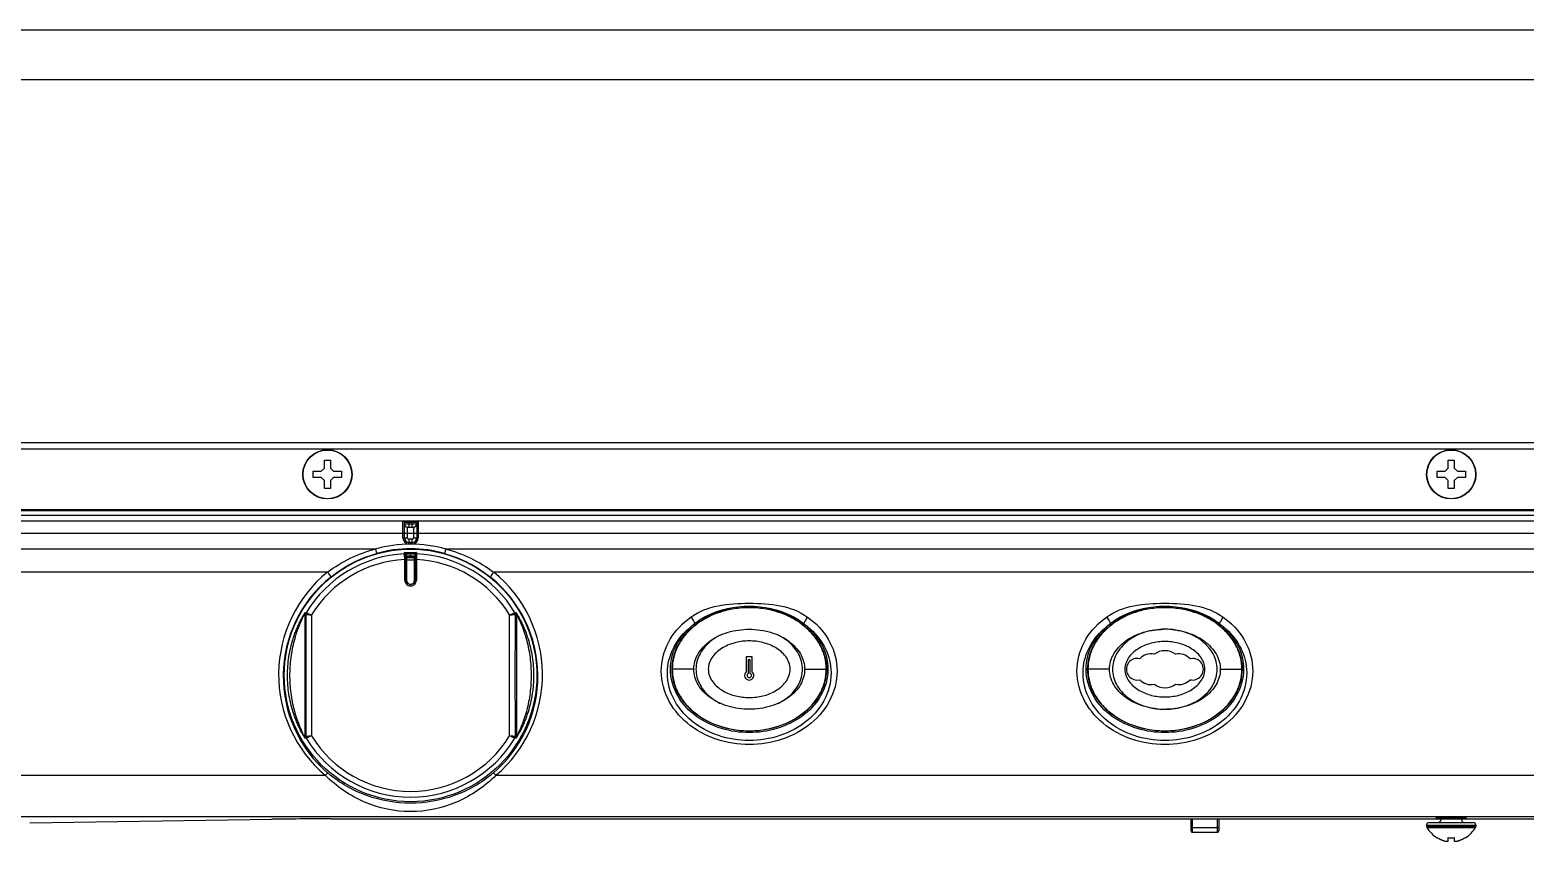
# Model space of a CAD drawing. Header units: millimetres. Extents: x 333 to 5627, y 435 to 3897.
# Drawn here: x 3347.3 to 3590.1, y 1974.1 to 2105.9 of the extents above; entities that cross this region are included whole.
import ezdxf

# ---------------------------------------------------------------- set-up
doc = ezdxf.new("R2010")
doc.units = ezdxf.units.MM
doc.header["$LTSCALE"] = 330
doc.layers.get('0').update_dxf_attribs({"linetype": 'CONTINUOUS'})
for name, color, linetype in [('02___PRT_ALL_AXES', 7, 'CONTINUOUS'), ('ASSI', 7, 'CONTINUOUS'), ('GEOM', 7, 'CONTINUOUS')]:
    doc.layers.add(name, color=color, linetype=linetype)

msp = doc.modelspace()

# ---------------------------------------------------------------- linework, layer by layer
at = {"color": 2, "linetype": 'Continuous'}
msp.add_line((3328.09, 2105.89), (3828.09, 2105.89), dxfattribs=at)
at = {"color": 7, "linetype": 'Continuous'}
for p, q in [((3266.97, 2097.85), (3889.21, 2097.85)), ((3181.09, 2037.85), (3975.09, 2037.85)), ((3395.09, 2034.7), (3395.09, 2036)), ((3395.09, 2036), (3396.09, 2036)), ((3396.09, 2036), (3396.09, 2034.7)), ((3577.59, 2036), (3578.59, 2036)), ((3577.59, 2034.7), (3577.59, 2036)), ((3578.59, 2036), (3578.59, 2034.7)), ((3393.29, 2033.2), (3393.29, 2034.2)), ((3393.29, 2034.2), (3394.59, 2034.2)), ((3394.59, 2033.2), (3393.29, 2033.2)), ((3394.59, 2034.2), (3395.09, 2034.7)), ((3395.09, 2032.7), (3394.59, 2033.2)), ((3395.09, 2031.4), (3395.09, 2032.7)), ((3396.09, 2034.7), (3396.59, 2034.2)), ((3396.59, 2033.2), (3396.09, 2032.7)), ((3396.09, 2032.7), (3396.09, 2031.4)), ((3396.59, 2034.2), (3397.89, 2034.2)), ((3397.89, 2033.2), (3396.59, 2033.2)), ((3397.89, 2034.2), (3397.89, 2033.2)), ((3575.79, 2034.2), (3577.09, 2034.2)), ((3575.79, 2033.2), (3575.79, 2034.2)), ((3577.09, 2033.2), (3575.79, 2033.2)), ((3577.09, 2034.2), (3577.59, 2034.7)), ((3577.59, 2032.7), (3577.09, 2033.2)), ((3577.59, 2031.4), (3577.59, 2032.7)), ((3578.59, 2034.7), (3579.09, 2034.2)), ((3579.09, 2033.2), (3578.59, 2032.7)), ((3578.59, 2032.7), (3578.59, 2031.4)), ((3579.09, 2034.2), (3580.39, 2034.2)), ((3580.39, 2033.2), (3579.09, 2033.2)), ((3580.39, 2034.2), (3580.39, 2033.2)), ((3396.09, 2031.4), (3395.09, 2031.4)), ((3578.59, 2031.4), (3577.59, 2031.4)), ((3189.09, 2027.85), (3967.09, 2027.85)), ((3184.09, 2027.05), (3972.09, 2027.05)), ((3408.34, 2016.51), (3408.34, 2020.79)), ((3409.84, 2020.79), (3409.84, 2016.53)), ((3409.1, 2015.79), (3409.08, 2015.79)), ((3536.16, 2003.8), (3535.67, 2003.75)), ((3527.02, 2000.3), (3527.5, 2000.35)), ((3347.27, 1977.11), (3386.58, 1977.68)), ((3396.22, 1977.75), (3576.49, 1977.75)), ((3579.69, 1977.75), (3876.49, 1977.75)), ((3575.79, 1974.67), (3575.79, 1974.7)), ((3577.59, 1974.15), (3577.59, 1974.7)), ((3578.59, 1974.7), (3578.59, 1974.15)), ((3580.39, 1974.7), (3580.39, 1974.67))]:
    msp.add_line(p, q, dxfattribs=at)
at = {"color": 9, "linetype": 'Continuous'}
for p, q in [((3181.09, 2038.85), (3975.09, 2038.85)), ((3967.09, 2027.95), (3189.09, 2027.95)), ((3408.13, 2020.79), (3408.13, 2020.99)), ((3408.14, 2019.87), (3408.13, 2020.79)), ((3408.44, 2020.32), (3408.44, 2020.12)), ((3409.08, 2020.34), (3409.08, 2021.03)), ((3409.08, 2020.83), (3409.1, 2020.83)), ((3409.1, 2020.44), (3409.08, 2020.44)), ((3409.1, 2020.34), (3409.08, 2020.34)), ((3409.1, 2021.03), (3409.1, 2020.44)), ((3409.1, 2020.44), (3409.1, 2020.34)), ((3409.73, 2020.12), (3409.73, 2020.32)), ((3410.05, 2020.79), (3410.04, 2019.87)), ((3410.05, 2020.99), (3410.05, 2020.79)), ((3408.14, 2016.54), (3408.14, 2019.87)), ((3408.44, 2020.12), (3408.44, 2019.74)), ((3408.44, 2019.74), (3408.44, 2016.5)), ((3409.74, 2019.74), (3409.73, 2020.12)), ((3409.74, 2016.5), (3409.74, 2019.74)), ((3410.04, 2019.87), (3410.04, 2016.54)), ((3409.08, 2015.86), (3409.1, 2015.86)), ((3409.08, 2015.79), (3409.08, 2015.86)), ((3409.08, 2015.6), (3409.08, 2015.79)), ((3409.1, 2015.79), (3409.1, 2015.86)), ((3409.1, 2015.6), (3409.1, 2015.79)), ((3391.91, 2011.01), (3391.91, 1991.09)), ((3391.91, 2011.01), (3392.07, 2010.97)), ((3391.98, 2011.27), (3392.14, 2011.22)), ((3426.04, 2011.22), (3426.19, 2011.27)), ((3426.11, 2010.97), (3426.27, 2011.01)), ((3426.27, 2011.01), (3426.27, 1991.09)), ((3455.09, 2002.05), (3451.59, 2002.05)), ((3473.09, 2002.05), (3476.59, 2002.05)), ((3522.59, 2002.05), (3519.09, 2002.05)), ((3540.59, 2002.05), (3544.09, 2002.05)), ((3392.07, 1991.13), (3391.91, 1991.09)), ((3426.27, 1991.09), (3426.11, 1991.13)), ((3392.14, 1990.87), (3391.98, 1990.83)), ((3426.19, 1990.83), (3426.04, 1990.87)), ((3282.4, 1978.12), (3873.78, 1978.12))]:
    msp.add_line(p, q, dxfattribs=at)
at = {"color": 7, "linetype": 'Continuous'}
for points in [[(3409.08, 2015.79), (3408.97, 2015.8), (3408.79, 2015.85), (3408.63, 2015.94), (3408.5, 2016.07), (3408.4, 2016.23), (3408.35, 2016.41), (3408.34, 2016.53)], [(3409.84, 2016.53), (3409.83, 2016.42), (3409.78, 2016.24), (3409.68, 2016.08), (3409.55, 2015.95), (3409.39, 2015.85), (3409.22, 2015.8), (3409.1, 2015.79)]]:
    msp.add_lwpolyline(points, dxfattribs=at)
at = {"color": 9, "linetype": 'Continuous'}
for centre, radius, start, end in [((3409.09, 2001.05), 19.77, 92.7827, 149.0185), ((3408.14, 2020.79), 0.2, 0.0047, 92.7584), ((3408.44, 2020.42), 0.1, 179.9861, 272.0807), ((3409.09, 2001.05), 19.98, 89.971, 90.029), ((3409.74, 2020.42), 0.1, 267.9193, 0.0139), ((3410.04, 2020.79), 0.2, 87.2416, 179.9953), ((3409.09, 2001.05), 19.77, 30.9815, 87.2173), ((3409.09, 2001.05), 18.84, 92.892, 148.5983), ((3408.44, 2020.22), 0.1, 179.9861, 272.0807), ((3409.09, 2002.14), 17.99, 87.9406, 92.0594), ((3409.09, 2002.16), 17.59, 87.882, 92.118), ((3409.74, 2020.22), 0.1, 267.9193, 0.0139), ((3409.09, 2001.05), 18.84, 31.4017, 87.108), ((3409.08, 2016.54), 0.94, 180.068, 270.071), ((3409.08, 2016.5), 0.64, 180.037, 270.0364), ((3409.09, 2001.05), 14.56, 89.9606, 90.0394), ((3409.1, 2016.54), 0.94, 269.929, 359.932), ((3409.1, 2016.5), 0.64, 269.9636, 359.963), ((3409.09, 2001.05), 18.84, 211.4017, 328.5983), ((3409.09, 2001.05), 19.77, 210.9815, 329.0185)]:
    msp.add_arc(centre, radius, start, end, dxfattribs=at)
at = {"color": 7, "linetype": 'Continuous'}
for centre, radius, start, end in [((3531.59, 1996.14), 12.41, 83.9357, 89.22), ((3531.61, 1996.3), 12.24, 83.0956, 83.9281), ((3527.09, 2002.05), 1.75, 76.2259, 267.8089), ((3529.34, 2002.05), 2.5, 78.138, 137.1666), ((3531.59, 2002.05), 3, 54.6406, 125.3594), ((3533.84, 2002.05), 2.5, 42.8334, 101.862), ((3536.09, 2002.05), 1.75, 256.2259, 87.8089), ((3529.34, 2002.05), 2.5, 222.8334, 281.862), ((3531.59, 2002.05), 3, 234.6406, 305.3594), ((3533.84, 2002.05), 2.5, 258.138, 317.1666), ((3531.57, 2007.79), 12.24, 263.0956, 263.9281), ((3531.59, 2007.96), 12.41, 263.9357, 269.22), ((3578.29, 1978.77), 4.8, 210.3012, 238.6273), ((3578.27, 1978.75), 4.75, 238.4659, 241.0313), ((3578.27, 1978.75), 4.75, 241.0316, 241.9926), ((3578.27, 1978.75), 4.75, 241.9926, 243.3187), ((3578.27, 1978.75), 4.74, 243.3188, 244.4598), ((3578.27, 1978.74), 4.74, 244.4598, 245.4278), ((3578.27, 1978.74), 4.73, 245.4278, 246.6825), ((3578.26, 1978.73), 4.73, 246.6826, 247.4526), ((3578.26, 1978.73), 4.72, 247.4524, 248.9975), ((3578.26, 1978.72), 4.72, 248.9977, 249.4819), ((3578.25, 1978.71), 4.7, 249.4813, 251.5344), ((3578.25, 1978.69), 4.68, 251.535, 252.6227), ((3578.24, 1978.67), 4.67, 252.6228, 253.6051), ((3578.23, 1978.64), 4.64, 253.6036, 255.6824), ((3577.34, 1976.14), 2.01, 262.7259, 264.7415), ((3577.34, 1976.12), 1.98, 264.7442, 265.3991), ((3577.34, 1976.11), 1.97, 265.3984, 266.7833), ((3577.34, 1976.1), 1.96, 266.7841, 267.6235), ((3577.34, 1976.09), 1.96, 267.6234, 268.8455), ((3577.34, 1976.09), 1.95, 268.8459, 270.9258), ((3577.34, 1976.09), 1.95, 270.9261, 271.9964), ((3577.34, 1976.1), 1.96, 271.9964, 273.0228), ((3577.34, 1976.11), 1.97, 273.0233, 274.286), ((3577.34, 1976.12), 1.98, 274.2856, 275.1372), ((3577.33, 1976.14), 2.01, 275.1401, 277.2744), ((3578.09, 1978.46), 3.79, 262.4006, 267.4511), ((3578.09, 1978.44), 3.77, 267.455, 270), ((3578.09, 1978.44), 3.77, 270, 272.545), ((3578.09, 1978.46), 3.79, 272.5489, 277.5994), ((3578.84, 1976.14), 2.01, 262.7256, 264.8598), ((3578.84, 1976.12), 1.98, 264.8627, 265.7144), ((3578.84, 1976.11), 1.97, 265.714, 266.9766), ((3578.84, 1976.09), 1.96, 266.9771, 268.0037), ((3578.84, 1976.09), 1.95, 268.0037, 269.0738), ((3578.84, 1976.09), 1.95, 269.0741, 270.1995), ((3578.84, 1976.09), 1.95, 270.1995, 271.1541), ((3578.84, 1976.09), 1.95, 271.1545, 272.3767), ((3578.84, 1976.1), 1.96, 272.3765, 273.2159), ((3578.84, 1976.11), 1.97, 273.2167, 274.6016), ((3578.84, 1976.12), 1.98, 274.6009, 275.2558), ((3578.83, 1976.14), 2.01, 275.2585, 277.2741), ((3577.94, 1978.64), 4.64, 284.3176, 286.3964), ((3577.93, 1978.67), 4.67, 286.3949, 287.3772), ((3577.93, 1978.69), 4.68, 287.3773, 288.465), ((3577.92, 1978.71), 4.7, 288.4656, 290.5187), ((3577.92, 1978.72), 4.72, 290.5181, 291.0023), ((3577.92, 1978.73), 4.72, 291.0025, 292.5476), ((3577.91, 1978.73), 4.73, 292.5474, 293.3174), ((3577.91, 1978.74), 4.73, 293.3175, 294.5722), ((3577.91, 1978.74), 4.74, 294.5722, 295.5402), ((3577.91, 1978.75), 4.74, 295.5402, 296.6812), ((3577.91, 1978.75), 4.75, 296.6813, 298.0074), ((3577.9, 1978.75), 4.75, 298.0074, 298.9684), ((3577.9, 1978.75), 4.75, 298.9687, 301.5341), ((3577.89, 1978.77), 4.8, 301.3727, 329.6988)]:
    msp.add_arc(centre, radius, start, end, dxfattribs=at)
msp.add_ellipse((3396.22, 1977.48), major_axis=(15, 0), ratio=0.017455, start_param=1.570796, end_param=2.268928, dxfattribs=at)
at = {"color": 9, "linetype": 'Continuous'}
for points, knots in [([(3408.13, 2020.99), (3408.13, 2021), (3408.17, 2020.99), (3408.21, 2021), (3408.3, 2021.01), (3408.42, 2021.02), (3408.56, 2021.02), (3408.78, 2021.03), (3408.96, 2021.03), (3409.08, 2021.03)], [0, 0, 0, 0, 0.019845, 0.077455, 0.170588, 0.295454, 0.447066, 0.619501, 1, 1, 1, 1]), ([(3408.34, 2020.79), (3408.34, 2020.8), (3408.37, 2020.79), (3408.4, 2020.8), (3408.47, 2020.8), (3408.56, 2020.81), (3408.67, 2020.82), (3408.85, 2020.82), (3408.98, 2020.83), (3409.08, 2020.83)], [0, 0, 0, 0, 0.019711, 0.076883, 0.169451, 0.293852, 0.445302, 0.61799, 1, 1, 1, 1]), ([(3409.08, 2020.44), (3408.98, 2020.44), (3408.85, 2020.44), (3408.67, 2020.44), (3408.56, 2020.43), (3408.47, 2020.43), (3408.4, 2020.43), (3408.37, 2020.42), (3408.34, 2020.42), (3408.34, 2020.42)], [0, 0, 0, 0, 0.382242, 0.555005, 0.706485, 0.83086, 0.923344, 0.980401, 1, 1, 1, 1]), ([(3409.08, 2020.34), (3409, 2020.34), (3408.88, 2020.34), (3408.73, 2020.34), (3408.63, 2020.33), (3408.56, 2020.33), (3408.49, 2020.33), (3408.47, 2020.32), (3408.44, 2020.32), (3408.44, 2020.32)], [0, 0, 0, 0, 0.383109, 0.556017, 0.707406, 0.831516, 0.923677, 0.980483, 1, 1, 1, 1]), ([(3409.1, 2021.03), (3409.22, 2021.03), (3409.39, 2021.03), (3409.62, 2021.02), (3409.76, 2021.02), (3409.87, 2021.01), (3409.97, 2021), (3410.01, 2020.99), (3410.05, 2021), (3410.05, 2020.99)], [0, 0, 0, 0, 0.380496, 0.552932, 0.704544, 0.829411, 0.922544, 0.980155, 1, 1, 1, 1]), ([(3409.1, 2020.83), (3409.19, 2020.83), (3409.33, 2020.82), (3409.5, 2020.82), (3409.62, 2020.81), (3409.7, 2020.8), (3409.78, 2020.8), (3409.81, 2020.79), (3409.84, 2020.8), (3409.84, 2020.79)], [0, 0, 0, 0, 0.382008, 0.554695, 0.706146, 0.830548, 0.923116, 0.980289, 1, 1, 1, 1]), ([(3409.84, 2020.42), (3409.84, 2020.42), (3409.81, 2020.42), (3409.78, 2020.43), (3409.7, 2020.43), (3409.62, 2020.43), (3409.5, 2020.44), (3409.33, 2020.44), (3409.19, 2020.44), (3409.1, 2020.44)], [0, 0, 0, 0, 0.019598, 0.076653, 0.169133, 0.293505, 0.444985, 0.617752, 1, 1, 1, 1]), ([(3409.73, 2020.32), (3409.73, 2020.32), (3409.71, 2020.32), (3409.68, 2020.33), (3409.62, 2020.33), (3409.54, 2020.33), (3409.45, 2020.34), (3409.3, 2020.34), (3409.18, 2020.34), (3409.1, 2020.34)], [0, 0, 0, 0, 0.019516, 0.076319, 0.168477, 0.292584, 0.443973, 0.616885, 1, 1, 1, 1]), ([(3408.14, 2019.87), (3408.16, 2019.87), (3408.21, 2019.87), (3408.28, 2019.87), (3408.31, 2019.86), (3408.34, 2019.86), (3408.34, 2019.85)], [0, 0, 0, 0, 0.379695, 0.702264, 0.919027, 1, 1, 1, 1]), ([(3408.34, 2019.75), (3408.34, 2019.74), (3408.35, 2019.74), (3408.38, 2019.74), (3408.41, 2019.74), (3408.44, 2019.74)], [0, 0, 0, 0, 0.078454, 0.294894, 1, 1, 1, 1]), ([(3409.84, 2019.75), (3409.84, 2019.74), (3409.82, 2019.74), (3409.8, 2019.74), (3409.76, 2019.74), (3409.74, 2019.74)], [0, 0, 0, 0, 0.078454, 0.294895, 1, 1, 1, 1]), ([(3410.04, 2019.87), (3410.01, 2019.87), (3409.97, 2019.87), (3409.9, 2019.87), (3409.87, 2019.86), (3409.84, 2019.86), (3409.84, 2019.85)], [0, 0, 0, 0, 0.379699, 0.70227, 0.919032, 1, 1, 1, 1]), ([(3408.14, 2016.54), (3408.16, 2016.54), (3408.21, 2016.54), (3408.28, 2016.54), (3408.31, 2016.53), (3408.34, 2016.53), (3408.34, 2016.53)], [0, 0, 0, 0, 0.380286, 0.70329, 0.920098, 1, 1, 1, 1]), ([(3408.34, 2016.51), (3408.35, 2016.5), (3408.38, 2016.51), (3408.42, 2016.5), (3408.44, 2016.5)], [0, 0, 0, 0, 0.31488, 1, 1, 1, 1]), ([(3409.84, 2016.51), (3409.83, 2016.5), (3409.79, 2016.51), (3409.76, 2016.5), (3409.74, 2016.5)], [0, 0, 0, 0, 0.3138, 1, 1, 1, 1]), ([(3410.04, 2016.54), (3410.01, 2016.54), (3409.97, 2016.54), (3409.9, 2016.54), (3409.87, 2016.53), (3409.84, 2016.53), (3409.84, 2016.53)], [0, 0, 0, 0, 0.380286, 0.70329, 0.920098, 1, 1, 1, 1]), ([(3389.1, 2001.05), (3389.1, 2001.55), (3389.14, 2002.56), (3389.31, 2004.07), (3389.6, 2005.55), (3389.93, 2006.76), (3390.25, 2007.71), (3390.51, 2008.4), (3390.79, 2009.06), (3391.08, 2009.69), (3391.33, 2010.18), (3391.53, 2010.53), (3391.66, 2010.77), (3391.78, 2010.96), (3391.87, 2011.1), (3391.92, 2011.18), (3391.95, 2011.23), (3391.97, 2011.25), (3391.98, 2011.27), (3391.98, 2011.27)], [0, 0, 0, 0, 0.1408, 0.281562, 0.422137, 0.562071, 0.631466, 0.700079, 0.767348, 0.832268, 0.893001, 0.920807, 0.94605, 0.967803, 0.984887, 0.991261, 0.99598, 0.99891, 1, 1, 1, 1]), ([(3389.5, 2001.05), (3389.5, 2001.52), (3389.53, 2002.48), (3389.67, 2003.91), (3389.9, 2005.32), (3390.16, 2006.48), (3390.42, 2007.39), (3390.63, 2008.06), (3390.86, 2008.71), (3391.1, 2009.34), (3391.32, 2009.83), (3391.49, 2010.2), (3391.61, 2010.45), (3391.72, 2010.67), (3391.8, 2010.82), (3391.85, 2010.91), (3391.88, 2010.97), (3391.9, 2010.99), (3391.91, 2011.01), (3391.91, 2011.01)], [0, 0, 0, 0, 0.138429, 0.276832, 0.415105, 0.552935, 0.621454, 0.689423, 0.756431, 0.821723, 0.883829, 0.912841, 0.939689, 0.963404, 0.982572, 0.989884, 0.995358, 0.998769, 1, 1, 1, 1]), ([(3392.07, 2010.97), (3392.07, 2010.97), (3392.1, 2010.97), (3392.16, 2010.97), (3392.24, 2010.96), (3392.41, 2010.94), (3392.67, 2010.91), (3392.89, 2010.88), (3393, 2010.87)], [0, 0, 0, 0, 0.024017, 0.083498, 0.176622, 0.300112, 0.620017, 1, 1, 1, 1]), ([(3392.14, 2011.22), (3392.15, 2011.22), (3392.17, 2011.21), (3392.22, 2011.2), (3392.3, 2011.16), (3392.46, 2011.1), (3392.69, 2011), (3392.89, 2010.91), (3393, 2010.87)], [0, 0, 0, 0, 0.02245, 0.081082, 0.17378, 0.297211, 0.61799, 1, 1, 1, 1]), ([(3425.17, 2010.87), (3425.28, 2010.91), (3425.48, 2011), (3425.72, 2011.1), (3425.88, 2011.16), (3425.96, 2011.2), (3426.01, 2011.21), (3426.03, 2011.22), (3426.04, 2011.22)], [0, 0, 0, 0, 0.38201, 0.702789, 0.82622, 0.918918, 0.97755, 1, 1, 1, 1]), ([(3425.17, 2010.87), (3425.29, 2010.88), (3425.51, 2010.91), (3425.77, 2010.94), (3425.93, 2010.96), (3426.02, 2010.97), (3426.07, 2010.97), (3426.1, 2010.97), (3426.11, 2010.97)], [0, 0, 0, 0, 0.379983, 0.699888, 0.823378, 0.916502, 0.975983, 1, 1, 1, 1]), ([(3426.19, 2011.27), (3426.2, 2011.27), (3426.21, 2011.25), (3426.23, 2011.23), (3426.25, 2011.18), (3426.31, 2011.1), (3426.39, 2010.96), (3426.51, 2010.77), (3426.65, 2010.53), (3426.84, 2010.18), (3427.09, 2009.69), (3427.39, 2009.06), (3427.67, 2008.4), (3427.93, 2007.71), (3428.25, 2006.76), (3428.58, 2005.55), (3428.86, 2004.07), (3429.03, 2002.56), (3429.07, 2001.55), (3429.07, 2001.05)], [0, 0, 0, 0, 0.001091, 0.00402, 0.00874, 0.015115, 0.0322, 0.053955, 0.0792, 0.107007, 0.167743, 0.232664, 0.299933, 0.368547, 0.43794, 0.577872, 0.718443, 0.859202, 1, 1, 1, 1]), ([(3426.27, 2011.01), (3426.27, 2011.01), (3426.28, 2010.99), (3426.3, 2010.97), (3426.32, 2010.91), (3426.38, 2010.82), (3426.46, 2010.67), (3426.57, 2010.45), (3426.69, 2010.2), (3426.86, 2009.83), (3427.07, 2009.34), (3427.32, 2008.71), (3427.55, 2008.06), (3427.76, 2007.39), (3428.02, 2006.48), (3428.28, 2005.32), (3428.51, 2003.91), (3428.64, 2002.48), (3428.67, 2001.52), (3428.67, 2001.05)], [0, 0, 0, 0, 0.001231, 0.004642, 0.010118, 0.017431, 0.036601, 0.060317, 0.087166, 0.116181, 0.178288, 0.24358, 0.310589, 0.378558, 0.447075, 0.584903, 0.723173, 0.861573, 1, 1, 1, 1]), ([(3464.09, 2006.65), (3463.35, 2006.65), (3461.87, 2006.47), (3460.12, 2005.8), (3458.9, 2004.94), (3458.13, 2004.14), (3457.58, 2003.16), (3457.37, 2002.05), (3457.58, 2000.94), (3458.13, 1999.96), (3458.9, 1999.15), (3460.12, 1998.3), (3461.87, 1997.62), (3463.35, 1997.45), (3464.09, 1997.45)], [0, 0, 0, 0, 0.124973, 0.249878, 0.312491, 0.375075, 0.437588, 0.500003, 0.562415, 0.62493, 0.687514, 0.750126, 0.875028, 1, 1, 1, 1]), ([(3464.09, 1997.45), (3464.83, 1997.45), (3466.31, 1997.62), (3468.06, 1998.3), (3469.27, 1999.15), (3470.05, 1999.96), (3470.6, 2000.94), (3470.81, 2002.05), (3470.6, 2003.16), (3470.05, 2004.14), (3469.27, 2004.94), (3468.06, 2005.8), (3466.31, 2006.47), (3464.83, 2006.65), (3464.09, 2006.65)], [0, 0, 0, 0, 0.124973, 0.249878, 0.312491, 0.375075, 0.437588, 0.500003, 0.562415, 0.62493, 0.687514, 0.750126, 0.875028, 1, 1, 1, 1]), ([(3538.09, 2002.05), (3538.09, 2002.41), (3537.95, 2003.13), (3537.41, 2004.09), (3536.66, 2004.88), (3535.47, 2005.71), (3533.76, 2006.38), (3531.59, 2006.63), (3529.42, 2006.38), (3527.71, 2005.71), (3526.52, 2004.88), (3525.76, 2004.09), (3525.23, 2003.13), (3525.09, 2002.41), (3525.09, 2002.05)], [0, 0, 0, 0, 0.062358, 0.124832, 0.187389, 0.24999, 0.374935, 0.500003, 0.62507, 0.750014, 0.812614, 0.87517, 0.937643, 1, 1, 1, 1]), ([(3391.98, 1990.83), (3391.98, 1990.83), (3391.97, 1990.85), (3391.95, 1990.86), (3391.92, 1990.91), (3391.87, 1990.99), (3391.78, 1991.13), (3391.66, 1991.33), (3391.53, 1991.56), (3391.33, 1991.92), (3391.08, 1992.41), (3390.79, 1993.04), (3390.51, 1993.7), (3390.25, 1994.39), (3389.93, 1995.33), (3389.6, 1996.54), (3389.31, 1998.03), (3389.14, 1999.53), (3389.1, 2000.54), (3389.1, 2001.05)], [0, 0, 0, 0, 0.001091, 0.00402, 0.00874, 0.015115, 0.0322, 0.053955, 0.0792, 0.107007, 0.167743, 0.232664, 0.299933, 0.368547, 0.43794, 0.577872, 0.718443, 0.859202, 1, 1, 1, 1]), ([(3391.91, 1991.09), (3391.91, 1991.08), (3391.9, 1991.11), (3391.88, 1991.13), (3391.85, 1991.18), (3391.8, 1991.27), (3391.72, 1991.43), (3391.61, 1991.64), (3391.49, 1991.89), (3391.32, 1992.26), (3391.1, 1992.76), (3390.86, 1993.38), (3390.63, 1994.03), (3390.42, 1994.7), (3390.16, 1995.61), (3389.9, 1996.77), (3389.67, 1998.19), (3389.53, 1999.61), (3389.5, 2000.57), (3389.5, 2001.05)], [0, 0, 0, 0, 0.001231, 0.004642, 0.010118, 0.017431, 0.036601, 0.060317, 0.087166, 0.116181, 0.178288, 0.24358, 0.310589, 0.378558, 0.447075, 0.584903, 0.723173, 0.861573, 1, 1, 1, 1]), ([(3429.07, 2001.05), (3429.07, 2000.54), (3429.03, 1999.53), (3428.86, 1998.03), (3428.58, 1996.54), (3428.25, 1995.33), (3427.93, 1994.39), (3427.67, 1993.7), (3427.39, 1993.04), (3427.09, 1992.41), (3426.84, 1991.92), (3426.65, 1991.56), (3426.51, 1991.33), (3426.39, 1991.13), (3426.31, 1990.99), (3426.25, 1990.91), (3426.23, 1990.86), (3426.21, 1990.85), (3426.2, 1990.83), (3426.19, 1990.83)], [0, 0, 0, 0, 0.1408, 0.281562, 0.422137, 0.562071, 0.631466, 0.700079, 0.767348, 0.832268, 0.893001, 0.920807, 0.94605, 0.967803, 0.984887, 0.991261, 0.99598, 0.99891, 1, 1, 1, 1]), ([(3428.67, 2001.05), (3428.67, 2000.57), (3428.64, 1999.61), (3428.51, 1998.19), (3428.28, 1996.77), (3428.02, 1995.61), (3427.76, 1994.7), (3427.55, 1994.03), (3427.32, 1993.38), (3427.07, 1992.76), (3426.86, 1992.26), (3426.69, 1991.89), (3426.57, 1991.64), (3426.46, 1991.43), (3426.38, 1991.27), (3426.32, 1991.18), (3426.3, 1991.13), (3426.28, 1991.11), (3426.27, 1991.08), (3426.27, 1991.09)], [0, 0, 0, 0, 0.138429, 0.276832, 0.415105, 0.552935, 0.621454, 0.689423, 0.756431, 0.821723, 0.883829, 0.912841, 0.939689, 0.963404, 0.982572, 0.989884, 0.995358, 0.998769, 1, 1, 1, 1]), ([(3525.09, 2002.05), (3525.09, 2001.69), (3525.23, 2000.96), (3525.76, 2000.01), (3526.52, 1999.22), (3527.71, 1998.38), (3529.42, 1997.72), (3531.59, 1997.46), (3533.76, 1997.72), (3535.47, 1998.38), (3536.66, 1999.22), (3537.41, 2000.01), (3537.95, 2000.96), (3538.09, 2001.69), (3538.09, 2002.05)], [0, 0, 0, 0, 0.062358, 0.124832, 0.187389, 0.24999, 0.374935, 0.500003, 0.62507, 0.750014, 0.812614, 0.87517, 0.937643, 1, 1, 1, 1]), ([(3393, 1991.23), (3392.89, 1991.21), (3392.67, 1991.18), (3392.41, 1991.15), (3392.24, 1991.14), (3392.16, 1991.13), (3392.1, 1991.13), (3392.07, 1991.12), (3392.07, 1991.13)], [0, 0, 0, 0, 0.379983, 0.699888, 0.823378, 0.916502, 0.975983, 1, 1, 1, 1]), ([(3393, 1991.23), (3392.89, 1991.18), (3392.69, 1991.1), (3392.46, 1991), (3392.3, 1990.93), (3392.22, 1990.9), (3392.17, 1990.88), (3392.15, 1990.87), (3392.14, 1990.87)], [0, 0, 0, 0, 0.38201, 0.702789, 0.82622, 0.918918, 0.97755, 1, 1, 1, 1]), ([(3426.04, 1990.87), (3426.03, 1990.87), (3426.01, 1990.88), (3425.96, 1990.9), (3425.88, 1990.93), (3425.72, 1991), (3425.48, 1991.1), (3425.28, 1991.18), (3425.17, 1991.23)], [0, 0, 0, 0, 0.02245, 0.081082, 0.17378, 0.297211, 0.61799, 1, 1, 1, 1]), ([(3426.11, 1991.13), (3426.1, 1991.12), (3426.07, 1991.13), (3426.02, 1991.13), (3425.93, 1991.14), (3425.77, 1991.15), (3425.51, 1991.18), (3425.29, 1991.21), (3425.17, 1991.23)], [0, 0, 0, 0, 0.024017, 0.083498, 0.176622, 0.300112, 0.620017, 1, 1, 1, 1])]:
    msp.add_open_spline(points, degree=3, knots=knots, dxfattribs=at)
for points in [[(3408.13, 2020.79), (3408.18, 2020.79), (3408.24, 2020.77), (3408.28, 2020.74)], [(3408.28, 2020.74), (3408.31, 2020.7), (3408.34, 2020.65), (3408.34, 2020.59)], [(3409.9, 2020.74), (3409.86, 2020.7), (3409.84, 2020.65), (3409.84, 2020.59)], [(3410.05, 2020.79), (3410, 2020.79), (3409.94, 2020.77), (3409.9, 2020.74)], [(3391.98, 2011.27), (3391.94, 2011.19), (3391.91, 2011.1), (3391.91, 2011.01)], [(3392.14, 2011.22), (3392.09, 2011.15), (3392.07, 2011.05), (3392.07, 2010.97)], [(3392.14, 2011.22), (3392.09, 2011.15), (3392.07, 2011.06), (3392.07, 2010.97)], [(3392.07, 2010.97), (3392.07, 2007.66), (3392.07, 2004.35), (3392.07, 2001.05)], [(3393, 2010.87), (3393, 2007.59), (3393, 2004.32), (3393, 2001.05)], [(3425.17, 2001.05), (3425.17, 2004.32), (3425.17, 2007.59), (3425.17, 2010.87)], [(3426.04, 2011.22), (3426.08, 2011.15), (3426.11, 2011.05), (3426.11, 2010.97)], [(3426.04, 2011.22), (3426.08, 2011.15), (3426.11, 2011.06), (3426.11, 2010.97)], [(3426.1, 2001.05), (3426.1, 2004.35), (3426.11, 2007.66), (3426.11, 2010.97)], [(3426.19, 2011.27), (3426.24, 2011.19), (3426.27, 2011.1), (3426.27, 2011.01)], [(3392.07, 2001.05), (3392.07, 1997.74), (3392.07, 1994.43), (3392.07, 1991.13)], [(3393, 2001.05), (3393, 1997.77), (3393, 1994.5), (3393, 1991.23)], [(3425.17, 1991.23), (3425.17, 1994.5), (3425.17, 1997.77), (3425.17, 2001.05)], [(3426.11, 1991.13), (3426.11, 1994.43), (3426.1, 1997.74), (3426.1, 2001.05)], [(3392.14, 1990.87), (3392.09, 1990.95), (3392.07, 1991.04), (3392.07, 1991.13)], [(3392.14, 1990.87), (3392.09, 1990.95), (3392.07, 1991.04), (3392.07, 1991.13)], [(3426.04, 1990.87), (3426.08, 1990.95), (3426.11, 1991.04), (3426.11, 1991.13)], [(3426.04, 1990.87), (3426.08, 1990.95), (3426.11, 1991.04), (3426.11, 1991.13)], [(3391.98, 1990.83), (3391.94, 1990.9), (3391.91, 1991), (3391.91, 1991.09)], [(3426.19, 1990.83), (3426.24, 1990.9), (3426.27, 1991), (3426.27, 1991.09)]]:
    msp.add_open_spline(points, degree=3, dxfattribs=at)
at = {"color": 7, "linetype": 'Continuous'}
for points in [[(3476.59, 2002.05), (3476.59, 2002.7), (3476.43, 2004.01), (3475.71, 2005.9), (3474.55, 2007.64), (3472.98, 2009.16), (3471.08, 2010.42), (3468.9, 2011.35), (3466.54, 2011.92), (3464.09, 2012.11), (3461.63, 2011.92), (3459.27, 2011.35), (3457.1, 2010.42), (3455.19, 2009.16), (3453.63, 2007.64), (3452.47, 2005.9), (3451.75, 2004.01), (3451.59, 2002.7), (3451.59, 2002.05)], [(3544.09, 2002.05), (3544.09, 2002.7), (3543.93, 2004.01), (3543.21, 2005.9), (3542.05, 2007.64), (3540.48, 2009.16), (3538.58, 2010.42), (3536.4, 2011.35), (3534.04, 2011.92), (3531.59, 2012.11), (3529.13, 2011.92), (3526.77, 2011.35), (3524.6, 2010.42), (3522.69, 2009.16), (3521.13, 2007.64), (3519.97, 2005.9), (3519.25, 2004.01), (3519.09, 2002.7), (3519.09, 2002.05)], [(3455.09, 2002.05), (3455.09, 2002.47), (3455.2, 2003.32), (3455.72, 2004.55), (3456.56, 2005.68), (3457.68, 2006.67), (3459.06, 2007.49), (3460.62, 2008.09), (3462.32, 2008.46), (3464.09, 2008.59), (3465.86, 2008.46), (3467.55, 2008.09), (3469.12, 2007.49), (3470.49, 2006.67), (3471.62, 2005.68), (3472.46, 2004.55), (3472.97, 2003.32), (3473.09, 2002.47), (3473.09, 2002.05)], [(3540.09, 2002.05), (3540.09, 2002.47), (3539.98, 2003.32), (3539.49, 2004.55), (3538.7, 2005.68), (3537.64, 2006.67), (3536.34, 2007.49), (3534.86, 2008.09), (3533.26, 2008.46), (3531.59, 2008.59), (3529.92, 2008.46), (3528.31, 2008.09), (3526.84, 2007.49), (3525.54, 2006.67), (3524.48, 2005.68), (3523.68, 2004.55), (3523.2, 2003.32), (3523.09, 2002.47), (3523.09, 2002.05)], [(3451.59, 2002.05), (3451.59, 2001.39), (3451.75, 2000.08), (3452.47, 1998.2), (3453.63, 1996.46), (3455.19, 1994.93), (3457.1, 1993.68), (3459.27, 1992.75), (3461.63, 1992.18), (3464.09, 1991.98), (3466.54, 1992.18), (3468.9, 1992.75), (3471.08, 1993.68), (3472.98, 1994.93), (3474.55, 1996.46), (3475.71, 1998.2), (3476.43, 2000.08), (3476.59, 2001.39), (3476.59, 2002.05)], [(3473.09, 2002.05), (3473.09, 2001.62), (3472.97, 2000.77), (3472.46, 1999.54), (3471.62, 1998.41), (3470.49, 1997.42), (3469.12, 1996.61), (3467.55, 1996), (3465.86, 1995.63), (3464.09, 1995.51), (3462.32, 1995.63), (3460.62, 1996), (3459.06, 1996.61), (3457.68, 1997.42), (3456.56, 1998.41), (3455.72, 1999.54), (3455.2, 2000.77), (3455.09, 2001.62), (3455.09, 2002.05)], [(3519.09, 2002.05), (3519.09, 2001.39), (3519.25, 2000.08), (3519.97, 1998.2), (3521.13, 1996.46), (3522.69, 1994.93), (3524.6, 1993.68), (3526.77, 1992.75), (3529.13, 1992.18), (3531.59, 1991.98), (3534.04, 1992.18), (3536.4, 1992.75), (3538.58, 1993.68), (3540.48, 1994.93), (3542.05, 1996.46), (3543.21, 1998.2), (3543.93, 2000.08), (3544.09, 2001.39), (3544.09, 2002.05)], [(3523.09, 2002.05), (3523.09, 2001.62), (3523.2, 2000.77), (3523.68, 1999.54), (3524.48, 1998.41), (3525.54, 1997.42), (3526.84, 1996.61), (3528.31, 1996), (3529.92, 1995.63), (3531.59, 1995.51), (3533.26, 1995.63), (3534.86, 1996), (3536.34, 1996.61), (3537.64, 1997.42), (3538.7, 1998.41), (3539.49, 1999.54), (3539.98, 2000.77), (3540.09, 2001.62), (3540.09, 2002.05)]]:
    msp.add_open_spline(points, degree=3, dxfattribs=at)
for points, knots in [([(3522.59, 2002.05), (3522.59, 2002.47), (3522.7, 2003.32), (3523.22, 2004.55), (3524.06, 2005.68), (3525.18, 2006.67), (3526.56, 2007.49), (3528.12, 2008.09), (3529.73, 2008.44), (3530.8, 2008.53), (3531.29, 2008.54)], [0, 0, 0, 0, 0.127703, 0.255407, 0.38311, 0.510814, 0.638517, 0.766221, 0.893924, 1, 1, 1, 1]), ([(3533.08, 2008.46), (3533.17, 2008.45), (3533.83, 2008.36), (3535.05, 2008.09), (3536.62, 2007.49), (3537.99, 2006.67), (3539.12, 2005.68), (3539.96, 2004.55), (3540.47, 2003.32), (3540.59, 2002.47), (3540.59, 2002.05)], [0, 0, 0, 0, 0.021475, 0.161264, 0.301053, 0.440843, 0.580632, 0.720421, 0.860211, 1, 1, 1, 1]), ([(3459.33, 2007.56), (3459.32, 2007.55), (3458.83, 2007.31), (3457.93, 2006.74), (3456.85, 2005.74), (3456.05, 2004.59), (3455.55, 2003.34), (3455.38, 2002.05), (3455.55, 2000.75), (3456.05, 1999.51), (3456.85, 1998.36), (3457.93, 1997.35), (3458.85, 1996.78), (3459.35, 1996.52), (3459.39, 1996.51)], [0, 0, 0, 0, 0.003637, 0.102525, 0.201413, 0.300301, 0.399188, 0.498076, 0.596964, 0.695852, 0.79474, 0.893628, 0.992516, 1, 1, 1, 1]), ([(3468.84, 1996.53), (3468.86, 1996.54), (3469.35, 1996.79), (3470.24, 1997.35), (3471.33, 1998.36), (3472.13, 1999.51), (3472.63, 2000.75), (3472.79, 2002.05), (3472.63, 2003.34), (3472.13, 2004.59), (3471.33, 2005.74), (3470.24, 2006.74), (3469.33, 2007.32), (3468.82, 2007.57), (3468.79, 2007.59)], [0, 0, 0, 0, 0.003637, 0.102525, 0.201413, 0.300301, 0.399188, 0.498076, 0.596964, 0.695852, 0.79474, 0.893628, 0.992516, 1, 1, 1, 1]), ([(3530.1, 1995.64), (3530.01, 1995.65), (3529.34, 1995.74), (3528.12, 1996), (3526.56, 1996.61), (3525.18, 1997.42), (3524.06, 1998.41), (3523.22, 1999.54), (3522.7, 2000.77), (3522.59, 2001.62), (3522.59, 2002.05)], [0, 0, 0, 0, 0.021475, 0.161264, 0.301053, 0.440843, 0.580632, 0.720421, 0.860211, 1, 1, 1, 1]), ([(3540.59, 2002.05), (3540.59, 2001.62), (3540.47, 2000.77), (3539.96, 1999.54), (3539.12, 1998.41), (3537.99, 1997.42), (3536.62, 1996.61), (3535.05, 1996), (3533.45, 1995.65), (3532.38, 1995.56), (3531.89, 1995.55)], [0, 0, 0, 0, 0.127703, 0.255407, 0.38311, 0.510814, 0.638517, 0.766221, 0.893924, 1, 1, 1, 1])]:
    msp.add_open_spline(points, degree=3, knots=knots, dxfattribs=at)
at = {"layer": '02___PRT_ALL_AXES', "color": 7, "linetype": 'Continuous'}
msp.add_ellipse((3578.09, 1977.87), major_axis=(2.5, 0), ratio=0.017455, start_param=-0.856842, end_param=4.016383, dxfattribs=at)
at = {"layer": 'ASSI', "color": 9, "linetype": 'Continuous'}
for p, q in [((3574.09, 1976.75), (3582.09, 1976.75)), ((3574.09, 1976.55), (3582.09, 1976.55)), ((3574.14, 1976.35), (3582.03, 1976.35))]:
    msp.add_line(p, q, dxfattribs=at)
at = {"layer": 'ASSI', "color": 7, "linetype": 'Continuous'}
for p, q in [((3574.09, 1976.75), (3574.09, 1976.55)), ((3574.49, 1977.15), (3581.69, 1977.15)), ((3576.49, 1977.75), (3576.49, 1977.9)), ((3579.69, 1977.75), (3579.69, 1977.9)), ((3582.09, 1976.75), (3582.09, 1976.55))]:
    msp.add_line(p, q, dxfattribs=at)
for centre in [(3395.59, 2033.7), (3578.09, 2033.7)]:
    msp.add_circle(centre, 4, dxfattribs=at)
at = {"layer": 'ASSI', "color": 9, "linetype": 'Continuous'}
for centre in [(3395.59, 2033.7), (3578.09, 2033.7)]:
    msp.add_circle(centre, 3.95, dxfattribs=at)
at = {"layer": 'ASSI', "color": 7, "linetype": 'Continuous'}
for centre, radius, start, end in [((3574.49, 1976.75), 0.4, 90, 180), ((3574.49, 1976.55), 0.4, 180, 210.3012), ((3581.69, 1976.75), 0.4, 0, 90), ((3581.69, 1976.55), 0.4, 329.6988, 360), ((3578.29, 1978.77), 4.8, 210.3012, 238.6273), ((3577.89, 1978.77), 4.8, 301.3727, 329.6988)]:
    msp.add_arc(centre, radius, start, end, dxfattribs=at)
at = {"layer": 'GEOM', "color": 9, "linetype": 'Continuous'}
for p, q in [((3315.34, 2026.15), (3407.84, 2026.15)), ((3407.84, 2023.4), (3407.84, 2026.16)), ((3408.59, 2023.4), (3408.59, 2025.16)), ((3408.59, 2025.15), (3409.59, 2025.15)), ((3408.84, 2025.17), (3408.84, 2026.18)), ((3408.84, 2026.18), (3409.34, 2026.18)), ((3408.84, 2025.93), (3409.34, 2025.93)), ((3408.84, 2025.67), (3409.34, 2025.67)), ((3409.34, 2025.17), (3409.34, 2026.18)), ((3409.59, 2025.16), (3409.59, 2023.4)), ((3410.34, 2026.16), (3410.34, 2023.4)), ((3410.34, 2026.15), (3971.19, 2026.15)), ((3184.99, 2024.15), (3971.19, 2024.15)), ((3407.84, 2023.4), (3408.59, 2023.4)), ((3408.84, 2022.4), (3408.84, 2023.15)), ((3409.34, 2023.15), (3408.84, 2023.15)), ((3409.34, 2022.4), (3409.34, 2023.15)), ((3409.59, 2023.4), (3410.34, 2023.4)), ((3403.37, 2021.57), (3319.81, 2021.57)), ((3403.37, 2021.57), (3403.57, 2020.85)), ((3409.34, 2022.4), (3408.84, 2022.4)), ((3414.81, 2021.57), (3414.6, 2020.85)), ((3974.16, 2021.57), (3414.81, 2021.57)), ((3395.6, 2017.81), (3327.58, 2017.81)), ((3974.18, 2017.81), (3422.58, 2017.81)), ((3454.7, 2008.7), (3454.53, 2008.88)), ((3455.36, 2009.28), (3455.21, 2009.46)), ((3472.82, 2009.28), (3472.97, 2009.46)), ((3473.48, 2008.7), (3473.65, 2008.88)), ((3522.2, 2008.7), (3522.03, 2008.88)), ((3522.86, 2009.28), (3522.71, 2009.46)), ((3540.32, 2009.28), (3540.47, 2009.46)), ((3540.98, 2008.7), (3541.15, 2008.88)), ((3327.95, 1984.83), (3395.23, 1984.83)), ((3422.95, 1984.83), (3865.28, 1984.83)), ((3536.09, 1975.55), (3536.09, 1977.75)), ((3540.09, 1977.75), (3540.09, 1975.55)), ((3576.49, 1977.75), (3579.69, 1977.75)), ((3540.09, 1976.27), (3536.09, 1976.27))]:
    msp.add_line(p, q, dxfattribs=at)
at = {"layer": 'GEOM', "color": 7, "linetype": 'Continuous'}
for p, q in [((3408.09, 2023.4), (3408.09, 2025.91)), ((3410.09, 2025.91), (3410.09, 2023.4)), ((3409.34, 2022.65), (3408.84, 2022.65)), ((3464.59, 2004.05), (3463.59, 2004.05)), ((3463.59, 2004.05), (3463.59, 2001.61)), ((3463.99, 2003.65), (3464.19, 2003.65)), ((3463.99, 2001.38), (3463.99, 2003.65)), ((3464.19, 2003.65), (3464.19, 2001.38)), ((3464.59, 2001.61), (3464.59, 2004.05)), ((3535.84, 1975.8), (3535.84, 1977.75)), ((3540.34, 1977.75), (3540.34, 1975.8)), ((3540.09, 1975.55), (3536.09, 1975.55))]:
    msp.add_line(p, q, dxfattribs=at)
at = {"layer": 'GEOM', "color": 9, "linetype": 'Continuous'}
msp.add_circle((3409.09, 2001.05), 20.51, dxfattribs=at)
at = {"layer": 'GEOM', "color": 7, "linetype": 'Continuous'}
for centre, radius, start, end in [((3408.59, 2025.66), 0.5, 180.0044, 270.0044), ((3409.59, 2025.66), 0.5, 269.9956, 359.9956), ((3408.84, 2023.4), 0.75, 180, 270), ((3409.34, 2023.4), 0.75, 270, 360), ((3464.09, 2001.05), 0.75, 131.8103, 48.1897), ((3464.09, 2001.05), 0.35, 106.6015, 73.3985), ((3575.89, 1977.75), 0.6, 270, 360), ((3580.29, 1977.75), 0.6, 180, 270), ((3536.09, 1975.8), 0.25, 180, 270), ((3540.09, 1975.8), 0.25, 270, 360)]:
    msp.add_arc(centre, radius, start, end, dxfattribs=at)
at = {"layer": 'GEOM', "color": 9, "linetype": 'Continuous'}
for centre, radius, start, end in [((3408.59, 2025.65), 0.5, 180.0044, 270.0044), ((3409.59, 2025.65), 0.5, 269.9956, 359.9956), ((3408.84, 2023.4), 1, 180, 270), ((3408.84, 2023.4), 0.25, 180, 270), ((3409.34, 2023.4), 1, 270, 360), ((3409.34, 2023.4), 0.25, 270, 360), ((3409.09, 2001.05), 21.31, 74.4355, 105.5645), ((3409.09, 2001.05), 20.56, 74.4355, 105.5645), ((3409.09, 2001.17), 21.43, 129.0324, 229.6918), ((3409.09, 2000.91), 20.68, 129.024, 229.6833), ((3409.09, 2000.91), 20.68, 310.3167, 50.976), ((3409.09, 2001.17), 21.43, 310.3082, 50.9676), ((3468.93, 1992.71), 21.65, 129.3139, 131.675), ((3472.27, 1989.29), 26.18, 130.2309, 132.166), ((3455.9, 1989.28), 26.2, 47.8348, 49.7686), ((3459.24, 1992.7), 21.66, 48.3257, 50.6862), ((3536.45, 1992.69), 21.68, 129.3139, 131.6722), ((3539.8, 1989.26), 26.22, 130.2316, 132.1638), ((3523.4, 1989.29), 26.19, 47.8343, 49.7689), ((3526.75, 1992.71), 21.65, 48.325, 50.6864)]:
    msp.add_arc(centre, radius, start, end, dxfattribs=at)
at = {"layer": 'GEOM', "color": 7, "linetype": 'Continuous'}
for points, knots in [([(3407.84, 2026.16), (3407.84, 2026.19), (3407.99, 2026.14), (3408.15, 2026.19), (3408.48, 2026.17), (3408.71, 2026.18), (3408.84, 2026.18)], [0, 0, 0, 0, 0.076133, 0.291885, 0.616412, 1, 1, 1, 1]), ([(3407.84, 2026.16), (3407.9, 2026.16), (3408.03, 2026.16), (3408.05, 2026), (3408.02, 2025.96)], [0, 0, 0, 0, 0.543091, 1, 1, 1, 1]), ([(3409.34, 2026.18), (3409.47, 2026.18), (3409.69, 2026.17), (3410.03, 2026.19), (3410.18, 2026.14), (3410.34, 2026.19), (3410.34, 2026.16)], [0, 0, 0, 0, 0.382424, 0.706486, 0.923724, 1, 1, 1, 1]), ([(3410.34, 2026.16), (3410.28, 2026.16), (3410.15, 2026.16), (3410.12, 2026), (3410.15, 2025.96)], [0, 0, 0, 0, 0.543091, 1, 1, 1, 1])]:
    msp.add_open_spline(points, degree=3, knots=knots, dxfattribs=at)
at = {"layer": 'GEOM', "color": 9, "linetype": 'Continuous'}
for points, knots in [([(3407.84, 2026.15), (3407.9, 2026.15), (3408.03, 2026.13), (3408.08, 2025.97), (3408.05, 2025.93)], [0, 0, 0, 0, 0.540704, 1, 1, 1, 1]), ([(3408.09, 2025.91), (3408.09, 2025.93), (3408.21, 2025.9), (3408.32, 2025.94), (3408.57, 2025.93), (3408.74, 2025.93), (3408.84, 2025.93)], [0, 0, 0, 0, 0.076399, 0.293245, 0.617252, 1, 1, 1, 1]), ([(3408.09, 2025.66), (3408.09, 2025.68), (3408.21, 2025.64), (3408.32, 2025.68), (3408.57, 2025.66), (3408.74, 2025.67), (3408.84, 2025.67)], [0, 0, 0, 0, 0.075812, 0.292401, 0.618232, 1, 1, 1, 1]), ([(3409.34, 2025.93), (3409.43, 2025.93), (3409.61, 2025.93), (3409.86, 2025.94), (3409.97, 2025.9), (3410.09, 2025.93), (3410.09, 2025.91)], [0, 0, 0, 0, 0.383391, 0.707838, 0.923632, 1, 1, 1, 1]), ([(3409.34, 2025.67), (3409.43, 2025.67), (3409.61, 2025.66), (3409.86, 2025.68), (3409.97, 2025.64), (3410.09, 2025.68), (3410.09, 2025.66)], [0, 0, 0, 0, 0.382563, 0.708051, 0.924279, 1, 1, 1, 1]), ([(3410.11, 2026), (3410.11, 2026), (3410.11, 2025.98), (3410.11, 2025.97), (3410.11, 2025.96)], [0, 0, 0, 0, 0.479036, 1, 1, 1, 1]), ([(3410.11, 2025.96), (3410.12, 2025.95), (3410.12, 2025.94), (3410.13, 2025.93), (3410.13, 2025.93)], [0, 0, 0, 0, 0.478989, 1, 1, 1, 1]), ([(3395.6, 2017.81), (3395.74, 2017.65), (3395.88, 2017.44), (3396.15, 2017.05), (3396.07, 2016.97)], [0, 0, 0, 0, 0.664115, 1, 1, 1, 1]), ([(3422.58, 2017.81), (3422.43, 2017.65), (3422.3, 2017.44), (3422.03, 2017.05), (3422.11, 2016.97)], [0, 0, 0, 0, 0.664115, 1, 1, 1, 1]), ([(3454.6, 2010.52), (3457.24, 2012.42), (3464.09, 2013.11), (3470.94, 2012.42), (3473.57, 2010.52)], [0, 0, 0, 0, 0.500001, 1, 1, 1, 1]), ([(3455.21, 2009.46), (3455.82, 2009.96), (3458.48, 2011.66), (3461.72, 2012.3), (3464.07, 2012.3)], [0, 0, 0, 0, 0.251309, 1, 1, 1, 1]), ([(3455.36, 2009.28), (3455.96, 2009.78), (3458.55, 2011.52), (3461.74, 2012.29), (3464.07, 2012.3)], [0, 0, 0, 0, 0.251469, 1, 1, 1, 1]), ([(3464.07, 2012.3), (3466.43, 2012.3), (3469.68, 2011.66), (3472.35, 2009.96), (3472.97, 2009.46)], [0, 0, 0, 0, 0.748683, 1, 1, 1, 1]), ([(3464.07, 2012.3), (3466.41, 2012.3), (3469.61, 2011.53), (3472.22, 2009.79), (3472.82, 2009.28)], [0, 0, 0, 0, 0.74852, 1, 1, 1, 1]), ([(3522.1, 2010.52), (3524.74, 2012.42), (3531.59, 2013.11), (3538.44, 2012.42), (3541.07, 2010.52)], [0, 0, 0, 0, 0.500001, 1, 1, 1, 1]), ([(3522.71, 2009.46), (3523.32, 2009.96), (3525.98, 2011.66), (3529.22, 2012.3), (3531.57, 2012.3)], [0, 0, 0, 0, 0.251309, 1, 1, 1, 1]), ([(3522.86, 2009.28), (3523.46, 2009.78), (3526.05, 2011.52), (3529.24, 2012.29), (3531.57, 2012.3)], [0, 0, 0, 0, 0.251469, 1, 1, 1, 1]), ([(3531.57, 2012.3), (3533.93, 2012.3), (3537.18, 2011.66), (3539.85, 2009.96), (3540.47, 2009.46)], [0, 0, 0, 0, 0.748683, 1, 1, 1, 1]), ([(3531.57, 2012.3), (3533.91, 2012.3), (3537.11, 2011.53), (3539.72, 2009.79), (3540.32, 2009.28)], [0, 0, 0, 0, 0.74852, 1, 1, 1, 1]), ([(3449.83, 2002.39), (3449.93, 2003.98), (3450.97, 2007.18), (3453.28, 2009.57), (3454.6, 2010.52)], [0, 0, 0, 0, 0.493935, 1, 1, 1, 1]), ([(3450.82, 2002.05), (3450.91, 2003.35), (3451.71, 2005.97), (3453.5, 2008.03), (3454.53, 2008.88)], [0, 0, 0, 0, 0.493438, 1, 1, 1, 1]), ([(3451.3, 2002.05), (3451.3, 2003.33), (3451.93, 2005.94), (3453.57, 2008.02), (3454.53, 2008.88)], [0, 0, 0, 0, 0.499381, 1, 1, 1, 1]), ([(3451.55, 2002.05), (3451.55, 2003.3), (3452.17, 2005.84), (3453.76, 2007.86), (3454.7, 2008.7)], [0, 0, 0, 0, 0.499362, 1, 1, 1, 1]), ([(3454.6, 2010.52), (3454.76, 2010.33), (3454.98, 2010), (3455.19, 2009.63), (3455.21, 2009.46)], [0, 0, 0, 0, 0.59296, 1, 1, 1, 1]), ([(3473.57, 2010.52), (3473.42, 2010.33), (3473.2, 2010), (3472.99, 2009.63), (3472.97, 2009.46)], [0, 0, 0, 0, 0.59296, 1, 1, 1, 1]), ([(3473.48, 2008.7), (3474.41, 2007.86), (3476.01, 2005.84), (3476.63, 2003.3), (3476.63, 2002.05)], [0, 0, 0, 0, 0.500638, 1, 1, 1, 1]), ([(3473.57, 2010.52), (3474.9, 2009.57), (3477.21, 2007.18), (3478.24, 2003.98), (3478.34, 2002.39)], [0, 0, 0, 0, 0.506023, 1, 1, 1, 1]), ([(3473.65, 2008.88), (3474.68, 2008.03), (3476.46, 2005.97), (3477.27, 2003.35), (3477.36, 2002.05)], [0, 0, 0, 0, 0.506526, 1, 1, 1, 1]), ([(3473.65, 2008.88), (3474.6, 2008.02), (3476.24, 2005.94), (3476.87, 2003.33), (3476.87, 2002.05)], [0, 0, 0, 0, 0.500619, 1, 1, 1, 1]), ([(3517.33, 2002.39), (3517.43, 2003.98), (3518.47, 2007.18), (3520.78, 2009.57), (3522.1, 2010.52)], [0, 0, 0, 0, 0.493935, 1, 1, 1, 1]), ([(3518.32, 2002.05), (3518.41, 2003.35), (3519.21, 2005.97), (3521, 2008.03), (3522.03, 2008.88)], [0, 0, 0, 0, 0.493438, 1, 1, 1, 1]), ([(3518.8, 2002.05), (3518.8, 2003.33), (3519.43, 2005.94), (3521.07, 2008.02), (3522.03, 2008.88)], [0, 0, 0, 0, 0.499381, 1, 1, 1, 1]), ([(3519.05, 2002.05), (3519.05, 2003.3), (3519.67, 2005.84), (3521.26, 2007.86), (3522.2, 2008.7)], [0, 0, 0, 0, 0.499362, 1, 1, 1, 1]), ([(3522.1, 2010.52), (3522.26, 2010.33), (3522.48, 2010), (3522.69, 2009.63), (3522.71, 2009.46)], [0, 0, 0, 0, 0.592958, 1, 1, 1, 1]), ([(3541.07, 2010.52), (3540.92, 2010.33), (3540.7, 2010), (3540.49, 2009.63), (3540.47, 2009.46)], [0, 0, 0, 0, 0.59296, 1, 1, 1, 1]), ([(3540.98, 2008.7), (3541.91, 2007.86), (3543.51, 2005.84), (3544.13, 2003.3), (3544.13, 2002.05)], [0, 0, 0, 0, 0.500638, 1, 1, 1, 1]), ([(3541.07, 2010.52), (3542.4, 2009.57), (3544.71, 2007.18), (3545.74, 2003.98), (3545.84, 2002.39)], [0, 0, 0, 0, 0.506023, 1, 1, 1, 1]), ([(3541.15, 2008.88), (3542.18, 2008.03), (3543.96, 2005.97), (3544.77, 2003.35), (3544.86, 2002.05)], [0, 0, 0, 0, 0.506526, 1, 1, 1, 1]), ([(3541.15, 2008.88), (3542.1, 2008.02), (3543.74, 2005.94), (3544.37, 2003.33), (3544.37, 2002.05)], [0, 0, 0, 0, 0.500619, 1, 1, 1, 1]), ([(3478.34, 2002.39), (3478.45, 2000.69), (3477.73, 1997.15), (3474.31, 1992.99), (3469.52, 1990.4), (3464.09, 1989.54), (3458.66, 1990.4), (3453.86, 1992.99), (3450.45, 1997.15), (3449.72, 2000.69), (3449.83, 2002.39)], [0, 0, 0, 0, 0.120857, 0.244484, 0.371324, 0.5, 0.628677, 0.755516, 0.879143, 1, 1, 1, 1]), ([(3477.36, 2002.05), (3477.47, 2000.49), (3476.8, 1997.21), (3473.61, 1993.38), (3469.14, 1991), (3464.09, 1990.2), (3459.03, 1991), (3454.57, 1993.38), (3451.38, 1997.21), (3450.71, 2000.49), (3450.82, 2002.05)], [0, 0, 0, 0, 0.119953, 0.243435, 0.370695, 0.5, 0.629305, 0.756565, 0.880047, 1, 1, 1, 1]), ([(3476.87, 2002.05), (3476.87, 2000.55), (3476, 1997.5), (3472.78, 1994.16), (3468.63, 1992.19), (3464.09, 1991.55), (3459.55, 1992.19), (3455.39, 1994.16), (3452.18, 1997.5), (3451.3, 2000.55), (3451.3, 2002.05)], [0, 0, 0, 0, 0.124435, 0.249365, 0.37462, 0.500001, 0.625381, 0.750635, 0.875565, 1, 1, 1, 1]), ([(3545.84, 2002.39), (3545.95, 2000.69), (3545.23, 1997.15), (3541.81, 1992.99), (3537.02, 1990.4), (3531.59, 1989.54), (3526.16, 1990.4), (3521.36, 1992.99), (3517.95, 1997.15), (3517.22, 2000.69), (3517.33, 2002.39)], [0, 0, 0, 0, 0.120857, 0.244484, 0.371324, 0.5, 0.628677, 0.755516, 0.879143, 1, 1, 1, 1]), ([(3544.86, 2002.05), (3544.97, 2000.49), (3544.3, 1997.21), (3541.11, 1993.38), (3536.64, 1991), (3531.59, 1990.2), (3526.53, 1991), (3522.07, 1993.38), (3518.88, 1997.21), (3518.21, 2000.49), (3518.32, 2002.05)], [0, 0, 0, 0, 0.119953, 0.243435, 0.370695, 0.5, 0.629305, 0.756565, 0.880047, 1, 1, 1, 1]), ([(3544.37, 2002.05), (3544.37, 2000.55), (3543.5, 1997.5), (3540.28, 1994.16), (3536.13, 1992.19), (3531.59, 1991.55), (3527.05, 1992.19), (3522.89, 1994.16), (3519.68, 1997.5), (3518.8, 2000.55), (3518.8, 2002.05)], [0, 0, 0, 0, 0.124435, 0.249365, 0.37462, 0.500001, 0.625381, 0.750635, 0.875565, 1, 1, 1, 1]), ([(3475.52, 1997.92), (3473.41, 1994.18), (3464.09, 1989.83), (3454.76, 1994.18), (3452.66, 1997.92)], [0, 0, 0, 0, 0.5, 1, 1, 1, 1]), ([(3543.02, 1997.92), (3540.91, 1994.18), (3531.59, 1989.83), (3522.26, 1994.18), (3520.16, 1997.92)], [0, 0, 0, 0, 0.5, 1, 1, 1, 1]), ([(3395.23, 1984.83), (3395.32, 1984.93), (3395.44, 1985.03), (3395.66, 1985.18), (3395.71, 1985.15)], [0, 0, 0, 0, 0.679535, 1, 1, 1, 1]), ([(3422.95, 1984.83), (3421.12, 1983.01), (3416.8, 1980), (3409.09, 1978.38), (3401.37, 1980), (3397.05, 1983.01), (3395.23, 1984.83)], [0, 0, 0, 0, 0.251398, 0.499999, 0.748602, 1, 1, 1, 1]), ([(3422.46, 1985.15), (3420.62, 1983.58), (3416.34, 1981.12), (3409.09, 1979.89), (3401.84, 1981.12), (3397.55, 1983.58), (3395.71, 1985.15)], [0, 0, 0, 0, 0.250833, 0.499999, 0.749167, 1, 1, 1, 1]), ([(3422.95, 1984.83), (3422.86, 1984.93), (3422.73, 1985.03), (3422.52, 1985.18), (3422.46, 1985.15)], [0, 0, 0, 0, 0.679539, 1, 1, 1, 1]), ([(3535.84, 1976.29), (3535.84, 1976.29), (3535.87, 1976.28), (3535.92, 1976.27), (3536, 1976.27), (3536.06, 1976.27), (3536.09, 1976.27)], [0, 0, 0, 0, 0.084101, 0.300649, 0.621802, 1, 1, 1, 1]), ([(3540.34, 1976.29), (3540.34, 1976.29), (3540.3, 1976.28), (3540.26, 1976.27), (3540.18, 1976.27), (3540.12, 1976.27), (3540.09, 1976.27)], [0, 0, 0, 0, 0.084101, 0.300649, 0.621802, 1, 1, 1, 1])]:
    msp.add_open_spline(points, degree=3, knots=knots, dxfattribs=at)
for points in [[(3410.34, 2026.15), (3410.25, 2026.15), (3410.12, 2026.09), (3410.11, 2026)], [(3395.6, 2017.81), (3397.89, 2019.55), (3400.59, 2020.85), (3403.37, 2021.57)], [(3396.07, 2016.97), (3398.26, 2018.75), (3400.86, 2020.1), (3403.57, 2020.85)], [(3414.6, 2020.85), (3417.32, 2020.1), (3419.92, 2018.75), (3422.11, 2016.97)], [(3414.81, 2021.57), (3417.59, 2020.85), (3420.29, 2019.55), (3422.58, 2017.81)], [(3452.66, 1997.92), (3451.96, 1999.16), (3451.55, 2000.62), (3451.55, 2002.05)], [(3476.63, 2002.05), (3476.63, 2000.62), (3476.22, 1999.16), (3475.52, 1997.92)], [(3520.16, 1997.92), (3519.46, 1999.16), (3519.05, 2000.62), (3519.05, 2002.05)], [(3544.13, 2002.05), (3544.13, 2000.62), (3543.72, 1999.16), (3543.02, 1997.92)]]:
    msp.add_open_spline(points, degree=3, dxfattribs=at)

doc.saveas('drawing.dxf')
